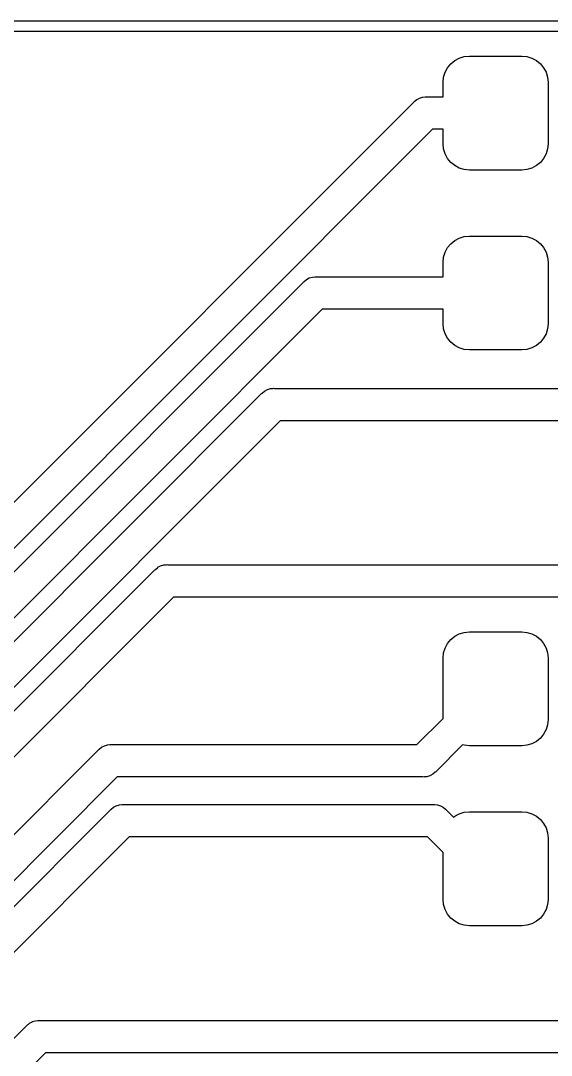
# Model space of a CAD drawing. Extents: x 1 to 84, y 1 to 137.
# Drawn here: x 46.85 to 51.28, y 16.84 to 25.47 of the extents above; entities that cross this region are included whole.
import ezdxf

# ---------------------------------------------------------------- set-up
doc = ezdxf.new("R2010")
doc.units = 0
doc.layers.add('BLACK', color=7, linetype='CONTINUOUS')

msp = doc.modelspace()

# ---------------------------------------------------------------- linework, layer by layer
at = {"layer": 'BLACK', "linetype": 'CONTINUOUS'}
for p, q in [((46.1436, 25.47), (53.3978, 25.47)), ((53.3814, 25.38), (46.1272, 25.38)), ((50.4119, 25.0778), (50.4391, 25.1109)), ((50.4391, 25.1109), (50.4722, 25.1381)), ((50.4722, 25.1381), (50.51, 25.1583)), ((50.51, 25.1583), (50.5511, 25.1708)), ((50.5511, 25.1708), (50.5938, 25.175)), ((50.5938, 25.175), (51.0312, 25.175)), ((51.0312, 25.175), (51.0739, 25.1708)), ((51.0739, 25.1708), (51.115, 25.1583)), ((51.115, 25.1583), (51.1528, 25.1381)), ((51.1528, 25.1381), (51.1859, 25.1109)), ((51.1859, 25.1109), (51.2131, 25.0778)), ((50.3792, 24.9989), (50.3917, 25.04)), ((50.3917, 25.04), (50.4119, 25.0778)), ((51.2131, 25.0778), (51.2333, 25.04)), ((51.2333, 25.04), (51.2458, 24.9989)), ((50.375, 24.9562), (50.3792, 24.9989)), ((50.375, 24.835), (50.375, 24.9562)), ((51.2458, 24.9989), (51.25, 24.9562)), ((51.25, 24.9562), (51.25, 24.4437)), ((39.4092, 14.0698), (50.1302, 24.7908)), ((50.1302, 24.7908), (50.1344, 24.7959)), ((50.1344, 24.7959), (50.1452, 24.8047)), ((50.1452, 24.8047), (50.155, 24.8128)), ((50.155, 24.8128), (50.1579, 24.8143)), ((50.1579, 24.8143), (50.1784, 24.8253)), ((50.1784, 24.8253), (50.2039, 24.833)), ((50.2039, 24.833), (50.2237, 24.835)), ((50.2237, 24.835), (50.2303, 24.8357)), ((50.2237, 24.835), (50.2237, 24.835)), ((50.2303, 24.8357), (50.237, 24.835)), ((50.237, 24.835), (50.375, 24.835)), ((50.2863, 24.565), (39.635, 13.9137)), ((50.375, 24.565), (50.2863, 24.565)), ((50.375, 24.4437), (50.375, 24.565)), ((50.3792, 24.4011), (50.375, 24.4437)), ((51.25, 24.4437), (51.2458, 24.4011)), ((50.3917, 24.36), (50.3792, 24.4011)), ((50.4119, 24.3222), (50.3917, 24.36)), ((51.2333, 24.36), (51.2131, 24.3222)), ((51.2458, 24.4011), (51.2333, 24.36)), ((50.4391, 24.2891), (50.4119, 24.3222)), ((50.4722, 24.2619), (50.4391, 24.2891)), ((50.51, 24.2417), (50.4722, 24.2619)), ((50.5511, 24.2292), (50.51, 24.2417)), ((51.115, 24.2417), (51.0739, 24.2292)), ((51.1528, 24.2619), (51.115, 24.2417)), ((51.1859, 24.2891), (51.1528, 24.2619)), ((51.2131, 24.3222), (51.1859, 24.2891)), ((50.5938, 24.225), (50.5511, 24.2292)), ((51.0312, 24.225), (50.5938, 24.225)), ((51.0739, 24.2292), (51.0312, 24.225)), ((50.4391, 23.6109), (50.4722, 23.6381)), ((50.4722, 23.6381), (50.51, 23.6583)), ((50.51, 23.6583), (50.5511, 23.6708)), ((50.5511, 23.6708), (50.5938, 23.675)), ((50.5938, 23.675), (51.0312, 23.675)), ((51.0312, 23.675), (51.0739, 23.6708)), ((51.0739, 23.6708), (51.115, 23.6583)), ((51.115, 23.6583), (51.1528, 23.6381)), ((51.1528, 23.6381), (51.1859, 23.6109)), ((50.3917, 23.54), (50.4119, 23.5778)), ((50.4119, 23.5778), (50.4391, 23.6109)), ((51.1859, 23.6109), (51.2131, 23.5778)), ((51.2131, 23.5778), (51.2333, 23.54)), ((50.375, 23.4563), (50.3792, 23.4989)), ((50.3792, 23.4989), (50.3917, 23.54)), ((51.2333, 23.54), (51.2458, 23.4989)), ((51.2458, 23.4989), (51.25, 23.4563)), ((50.375, 23.335), (50.375, 23.4563)), ((51.25, 23.4563), (51.25, 22.9437)), ((40.4092, 14.49), (49.21, 23.2908)), ((49.21, 23.2908), (49.2143, 23.2959)), ((49.2143, 23.2959), (49.2348, 23.3128)), ((49.2348, 23.3128), (49.2583, 23.3253)), ((49.2583, 23.3253), (49.2837, 23.333)), ((49.2837, 23.333), (49.3036, 23.335)), ((49.3036, 23.335), (49.3102, 23.3357)), ((49.3036, 23.335), (49.3036, 23.335)), ((49.3102, 23.3357), (49.3168, 23.335)), ((49.3168, 23.335), (50.375, 23.335)), ((49.3661, 23.065), (40.635, 14.3339)), ((50.375, 23.065), (49.3661, 23.065)), ((50.375, 22.9437), (50.375, 23.065)), ((50.3792, 22.9011), (50.375, 22.9437)), ((51.25, 22.9437), (51.2458, 22.9011)), ((50.3917, 22.86), (50.3792, 22.9011)), ((50.4119, 22.8222), (50.3917, 22.86)), ((51.2333, 22.86), (51.2131, 22.8222)), ((51.2458, 22.9011), (51.2333, 22.86)), ((50.4391, 22.7891), (50.4119, 22.8222)), ((50.4722, 22.7619), (50.4391, 22.7891)), ((51.1859, 22.7891), (51.1528, 22.7619)), ((51.2131, 22.8222), (51.1859, 22.7891)), ((50.51, 22.7417), (50.4722, 22.7619)), ((50.5511, 22.7292), (50.51, 22.7417)), ((50.5938, 22.725), (50.5511, 22.7292)), ((51.0312, 22.725), (50.5938, 22.725)), ((51.0739, 22.7292), (51.0312, 22.725)), ((51.115, 22.7417), (51.0739, 22.7292)), ((51.1528, 22.7619), (51.115, 22.7417)), ((40.9092, 14.4101), (48.8599, 22.3608)), ((48.8599, 22.3608), (48.8641, 22.3659)), ((48.8641, 22.3659), (48.8847, 22.3828)), ((48.8847, 22.3828), (48.9081, 22.3953)), ((48.9081, 22.3953), (48.9336, 22.403)), ((48.9336, 22.403), (48.9534, 22.405)), ((48.9534, 22.405), (48.96, 22.4057)), ((48.9534, 22.405), (48.9534, 22.405)), ((48.96, 22.4057), (48.9666, 22.405)), ((48.9666, 22.405), (53.585, 22.405)), ((49.0159, 22.135), (41.135, 14.2541)), ((53.585, 22.135), (49.0159, 22.135)), ((41.9092, 14.8303), (47.9697, 20.8908)), ((47.9697, 20.8908), (47.974, 20.8959)), ((47.974, 20.8959), (47.9908, 20.9098)), ((47.9908, 20.9098), (47.9945, 20.9128)), ((47.9945, 20.9128), (48.018, 20.9253)), ((47.9945, 20.9128), (47.9945, 20.9128)), ((48.018, 20.9253), (48.0434, 20.933)), ((48.0434, 20.933), (48.0632, 20.935)), ((48.0632, 20.935), (48.0699, 20.9357)), ((48.0632, 20.935), (48.0632, 20.935)), ((48.0699, 20.9357), (48.0765, 20.935)), ((48.0765, 20.935), (53.575, 20.935)), ((48.1258, 20.665), (42.135, 14.6742)), ((53.575, 20.665), (48.1258, 20.665)), ((50.4722, 20.3381), (50.51, 20.3583)), ((50.51, 20.3583), (50.5511, 20.3708)), ((50.5511, 20.3708), (50.5938, 20.375)), ((50.5938, 20.375), (51.0312, 20.375)), ((51.0312, 20.375), (51.0739, 20.3708)), ((51.0739, 20.3708), (51.115, 20.3583)), ((51.115, 20.3583), (51.1528, 20.3381)), ((50.3917, 20.24), (50.4119, 20.2778)), ((50.4119, 20.2778), (50.4391, 20.3109)), ((50.4391, 20.3109), (50.4722, 20.3381)), ((51.1528, 20.3381), (51.1859, 20.3109)), ((51.1859, 20.3109), (51.2131, 20.2778)), ((51.2131, 20.2778), (51.2333, 20.24)), ((50.375, 20.1562), (50.3792, 20.1989)), ((50.3792, 20.1989), (50.3917, 20.24)), ((51.2333, 20.24), (51.2458, 20.1989)), ((51.2458, 20.1989), (51.25, 20.1562)), ((50.375, 19.6534), (50.375, 20.1562)), ((51.25, 20.1562), (51.25, 19.6438)), ((50.1566, 19.435), (50.375, 19.6534)), ((51.2458, 19.6011), (51.2333, 19.56)), ((51.25, 19.6438), (51.2458, 19.6011)), ((51.2131, 19.5222), (51.1859, 19.4891)), ((51.2333, 19.56), (51.2131, 19.5222)), ((47.5041, 19.3959), (47.5246, 19.4128)), ((47.5246, 19.4128), (47.5481, 19.4253)), ((47.5481, 19.4253), (47.5735, 19.433)), ((47.5735, 19.433), (47.5934, 19.435)), ((47.5934, 19.435), (47.6, 19.4357)), ((47.5934, 19.435), (47.5934, 19.435)), ((47.6, 19.4357), (47.6066, 19.435)), ((47.6066, 19.435), (50.1566, 19.435)), ((50.5369, 19.4335), (50.3126, 19.2092)), ((50.5511, 19.4292), (50.5369, 19.4335)), ((50.5938, 19.425), (50.5511, 19.4292)), ((51.0312, 19.425), (50.5938, 19.425)), ((51.0739, 19.4292), (51.0312, 19.425)), ((51.115, 19.4417), (51.0739, 19.4292)), ((51.1528, 19.4619), (51.115, 19.4417)), ((51.1859, 19.4891), (51.1528, 19.4619)), ((42.4092, 14.3001), (47.4999, 19.3908)), ((47.4999, 19.3908), (47.5041, 19.3959)), ((47.6559, 19.165), (42.635, 14.1441)), ((50.2059, 19.165), (47.6559, 19.165)), ((50.2125, 19.1643), (50.2059, 19.165)), ((50.2191, 19.165), (50.2125, 19.1643)), ((50.239, 19.167), (50.2191, 19.165)), ((50.2191, 19.165), (50.2191, 19.165)), ((50.2644, 19.1747), (50.239, 19.167)), ((50.2879, 19.1872), (50.2644, 19.1747)), ((50.3084, 19.2041), (50.2879, 19.1872)), ((50.3126, 19.2092), (50.3084, 19.2041)), ((43.4092, 14.7001), (47.5998, 18.8908)), ((47.5998, 18.8908), (47.6041, 18.8959)), ((47.6041, 18.8959), (47.6246, 18.9128)), ((47.6246, 18.9128), (47.6481, 18.9253)), ((47.6481, 18.9253), (47.6735, 18.933)), ((47.6735, 18.933), (47.6934, 18.935)), ((47.6934, 18.935), (47.7, 18.9357)), ((47.6934, 18.935), (47.6934, 18.935)), ((47.7, 18.9357), (47.7066, 18.935)), ((47.7066, 18.935), (50.2934, 18.935)), ((50.2934, 18.935), (50.3, 18.9357)), ((50.3, 18.9357), (50.3066, 18.935)), ((50.3066, 18.935), (50.3066, 18.935)), ((50.3066, 18.935), (50.3265, 18.933)), ((50.3265, 18.933), (50.3519, 18.9253)), ((50.3519, 18.9253), (50.3754, 18.9128)), ((50.3754, 18.9128), (50.3959, 18.8959)), ((50.3959, 18.8959), (50.4001, 18.8908)), ((50.4001, 18.8908), (50.4615, 18.8294)), ((50.4615, 18.8294), (50.4722, 18.8381)), ((50.4722, 18.8381), (50.51, 18.8583)), ((50.51, 18.8583), (50.5511, 18.8708)), ((50.5511, 18.8708), (50.5938, 18.875)), ((50.5938, 18.875), (51.0312, 18.875)), ((51.0312, 18.875), (51.0739, 18.8708)), ((51.0739, 18.8708), (51.115, 18.8583)), ((51.115, 18.8583), (51.1528, 18.8381)), ((51.1528, 18.8381), (51.1859, 18.8109)), ((51.1859, 18.8109), (51.2131, 18.7778)), ((51.2131, 18.7778), (51.2333, 18.74)), ((51.2333, 18.74), (51.2458, 18.6989)), ((47.7559, 18.665), (43.635, 14.5441)), ((50.2441, 18.665), (47.7559, 18.665)), ((50.375, 18.5341), (50.2441, 18.665)), ((51.2458, 18.6989), (51.25, 18.6562)), ((51.25, 18.6562), (51.25, 18.1438)), ((50.375, 18.1438), (50.375, 18.5341)), ((50.3792, 18.1011), (50.375, 18.1438)), ((51.25, 18.1438), (51.2458, 18.1011)), ((50.3917, 18.06), (50.3792, 18.1011)), ((50.4119, 18.0222), (50.3917, 18.06)), ((51.2333, 18.06), (51.2131, 18.0222)), ((51.2458, 18.1011), (51.2333, 18.06)), ((50.4391, 17.9891), (50.4119, 18.0222)), ((50.4722, 17.9619), (50.4391, 17.9891)), ((50.51, 17.9417), (50.4722, 17.9619)), ((50.5511, 17.9292), (50.51, 17.9417)), ((51.115, 17.9417), (51.0739, 17.9292)), ((51.1528, 17.9619), (51.115, 17.9417)), ((51.1859, 17.9891), (51.1528, 17.9619)), ((51.2131, 18.0222), (51.1859, 17.9891)), ((50.5938, 17.925), (50.5511, 17.9292)), ((51.0312, 17.925), (50.5938, 17.925)), ((51.0739, 17.9292), (51.0312, 17.925)), ((43.9092, 14.1001), (46.8999, 17.0908)), ((46.8999, 17.0908), (46.9041, 17.0959)), ((46.9041, 17.0959), (46.9096, 17.1005)), ((46.9096, 17.1005), (46.9154, 17.1052)), ((46.9154, 17.1052), (46.9246, 17.1128)), ((46.9246, 17.1128), (46.9396, 17.1208)), ((46.9396, 17.1208), (46.9481, 17.1253)), ((46.9481, 17.1253), (46.9609, 17.1292)), ((46.9609, 17.1292), (46.9735, 17.133)), ((46.9735, 17.133), (46.9934, 17.135)), ((46.9934, 17.135), (47, 17.1357)), ((47, 17.1357), (47.0066, 17.135)), ((47.0066, 17.135), (52.8191, 17.135)), ((47.0559, 16.865), (44.135, 13.9441)), ((52.8684, 16.865), (47.0559, 16.865))]:
    msp.add_line(p, q, dxfattribs=at)

doc.saveas('drawing.dxf')
